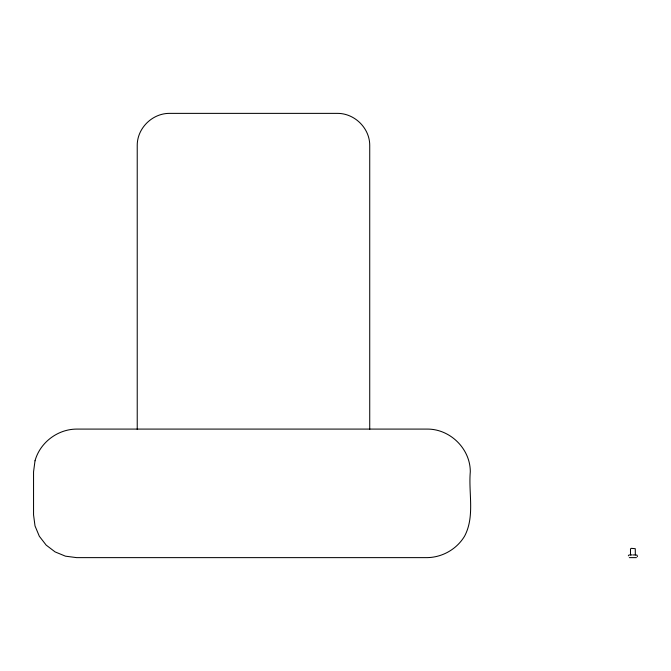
<?xml version="1.0" encoding="UTF-8"?>
<svg xmlns="http://www.w3.org/2000/svg" width="671" height="671" viewBox="0 0 671 671"><rect width="100%" height="100%" fill="white"/><g stroke="black" fill="none" stroke-linecap="round" stroke-linejoin="round"><path stroke-width="1.01" d="M628.324 555.84L628.987 554.976L630.866 554.942M631.243 554.942L632.149 554.942M633.105 554.942L636.997 555.06L637.45 556.737M629.331 557.626L636.443 557.626M635.345 554.925L635.261 548.677L631.168 548.341L630.488 549.012L630.488 554.925M369.729 429.423L369.729 145.448C369.822 128.178 354.59 113.248 337.379 113.374L169.57 113.374C152.367 113.248 137.136 128.178 137.228 145.448L137.228 429.423M35.018 460.784L33.55 471.856L33.55 514.867L35.018 525.93L39.321 536.246L46.165 545.104L55.081 551.898L65.464 556.175L76.603 557.626L427.242 557.626C442.365 557.375 456.699 549.197 464.533 536.246C475.068 516.469 468.392 493.135 470.296 471.856C470.43 448.857 450.174 428.928 427.242 429.088L76.603 429.088C57.639 429.188 40.075 442.474 35.018 460.784"/></g></svg>
